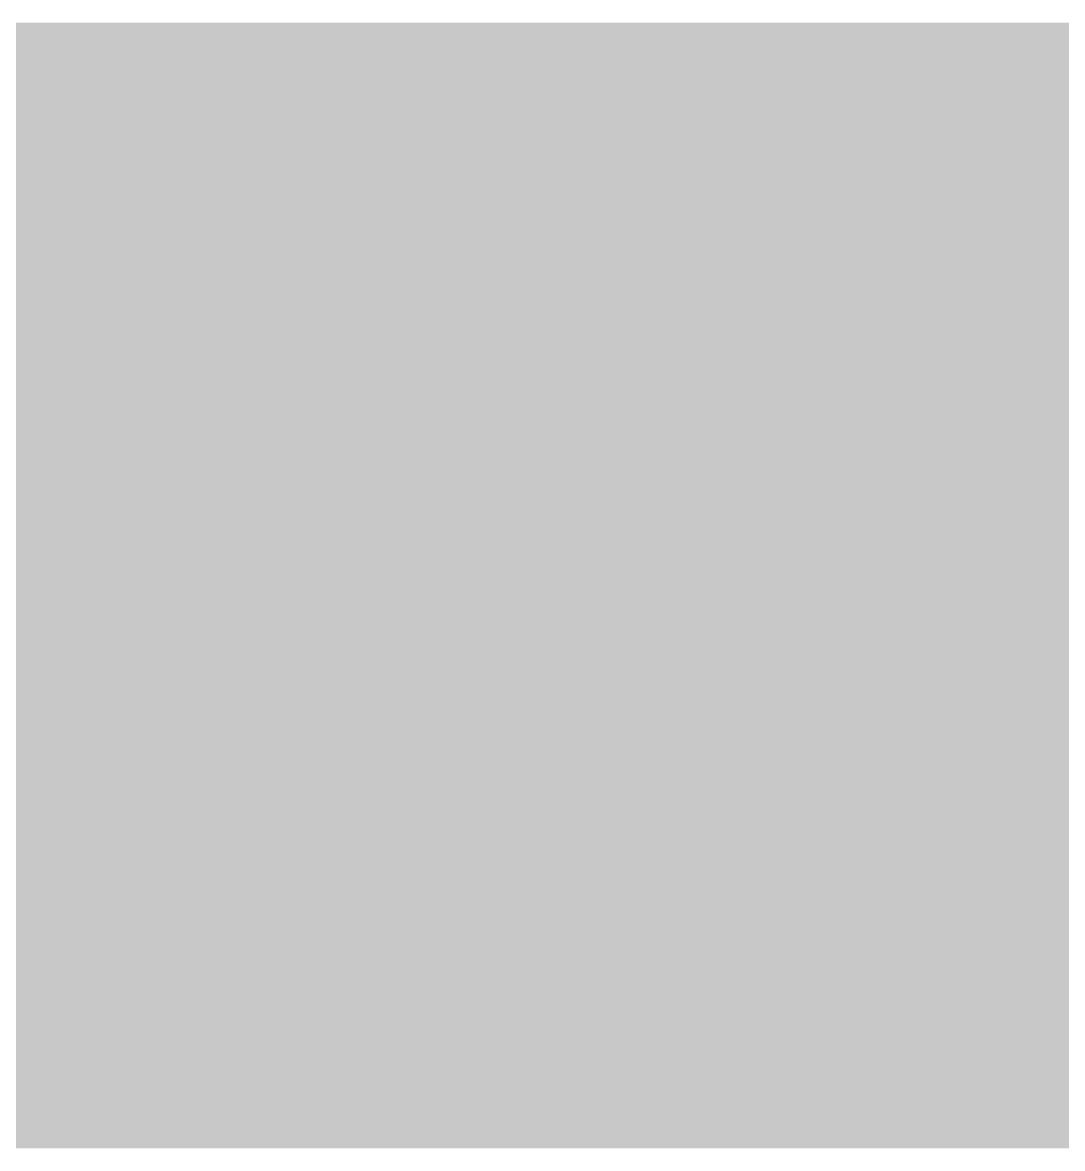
# Model space of a CAD drawing. Extents: x 0.1 to 11.6, y 0.3 to 16.2.
# Drawn here: x 7.41002 to 7.45001, y 9.19835 to 9.24165 of the extents above; entities that cross this region are included whole.
import ezdxf

# ---------------------------------------------------------------- set-up
doc = ezdxf.new("R2010")
doc.units = 0
doc.header["$MEASUREMENT"] = 0

msp = doc.modelspace()

# ---------------------------------------------------------------- linework, layer by layer
at = {"color": 0}
for points, const_width in [([(7.47168, 9.23665), (7.40001, 9.23665), (7.39833, 9.23665), (7.39665, 9.23665), (7.33333, 9.23665), (7.33333, 9.23503), (7.33333, 9.23335), (7.33333, 9.22999), (7.33333, 9.22835), (7.33333, 9.22499), (7.33333, 9.22331), (7.39665, 9.22331)], 0.01), ([(7.40668, 9.22499), (7.40831, 9.22), (7.40831, 9.215), (7.40831, 9.21164), (7.40831, 9.20833), (7.40831, 9.20665), (7.40831, 9.20833), (7.40831, 9.21164), (7.41, 9.215), (7.41, 9.22), (7.41, 9.22499), (7.41, 9.22999), (7.41, 9.23167), (7.41, 9.23335), (7.41168, 9.23167), (7.41168, 9.22999), (7.41168, 9.22499), (7.41168, 9.22), (7.41168, 9.215), (7.41168, 9.21164), (7.41168, 9.20833), (7.41336, 9.20665), (7.41336, 9.20833), (7.41336, 9.21164), (7.41336, 9.215), (7.41336, 9.22), (7.41336, 9.22499), (7.41499, 9.22999), (7.41499, 9.23167), (7.41499, 9.23335), (7.41499, 9.23167), (7.41499, 9.22999), (7.41499, 9.22499), (7.41499, 9.22), (7.41667, 9.215), (7.41667, 9.21164), (7.41667, 9.20833), (7.41667, 9.20665), (7.41667, 9.20833), (7.41667, 9.21164), (7.41667, 9.215), (7.41835, 9.22), (7.41835, 9.22499), (7.41835, 9.22999), (7.41835, 9.23167), (7.41835, 9.23335), (7.41835, 9.23167), (7.41997, 9.22999), (7.41997, 9.22499), (7.41997, 9.22), (7.41997, 9.215), (7.41997, 9.21164), (7.41997, 9.20833), (7.41997, 9.20665), (7.42165, 9.20833), (7.42165, 9.21164), (7.42165, 9.215), (7.42165, 9.22), (7.42165, 9.22499), (7.42165, 9.22999), (7.42333, 9.23167), (7.42333, 9.23335), (7.42333, 9.23167), (7.42333, 9.22999), (7.42333, 9.22499), (7.42333, 9.22), (7.42333, 9.215), (7.42503, 9.21164), (7.42503, 9.20833), (7.42503, 9.20665), (7.42503, 9.20833), (7.42503, 9.21164), (7.42503, 9.215), (7.42665, 9.22), (7.42665, 9.22499), (7.42665, 9.22999), (7.42665, 9.23167), (7.42665, 9.23335), (7.42665, 9.23167), (7.42665, 9.22999), (7.42833, 9.22499), (7.42833, 9.22), (7.42833, 9.215), (7.42833, 9.21164), (7.42833, 9.20833), (7.42833, 9.20665), (7.42833, 9.20833), (7.43001, 9.21164), (7.43001, 9.215), (7.43001, 9.22), (7.43001, 9.22499), (7.43001, 9.22999), (7.43001, 9.23167), (7.43164, 9.23335), (7.43164, 9.23167), (7.43164, 9.22999), (7.43164, 9.22499), (7.43164, 9.22), (7.43164, 9.215), (7.43164, 9.21164), (7.43332, 9.20833), (7.43332, 9.20665), (7.43332, 9.20833), (7.43332, 9.21164), (7.43332, 9.215), (7.43332, 9.22), (7.435, 9.22499), (7.435, 9.22999), (7.435, 9.23167), (7.435, 9.23335), (7.435, 9.23167), (7.435, 9.22999), (7.435, 9.22499), (7.43668, 9.22), (7.43668, 9.215), (7.43668, 9.21164), (7.43668, 9.20833), (7.43668, 9.20665), (7.43668, 9.20833), (7.43668, 9.21164), (7.43832, 9.215), (7.43832, 9.22), (7.43832, 9.22499), (7.43832, 9.22999), (7.43832, 9.23167), (7.43832, 9.23335), (7.44, 9.23167), (7.44, 9.22999), (7.44, 9.22499), (7.44, 9.22), (7.44, 9.215), (7.44, 9.21164), (7.44, 9.20833), (7.44168, 9.20665), (7.44168, 9.20833), (7.44168, 9.21164), (7.44168, 9.215), (7.44168, 9.22), (7.44168, 9.22499), (7.44336, 9.22999), (7.44336, 9.23167), (7.44336, 9.23335), (7.44336, 9.23167), (7.44336, 9.22999), (7.44336, 9.22499), (7.44336, 9.22), (7.44499, 9.215), (7.44499, 9.21164), (7.44499, 9.20833), (7.44499, 9.20665), (7.44499, 9.20833), (7.44499, 9.21164), (7.44667, 9.215), (7.44667, 9.22), (7.44667, 9.22499), (7.44667, 9.22999), (7.44667, 9.23167), (7.44667, 9.23335), (7.44667, 9.23167), (7.44835, 9.22999), (7.44835, 9.22499), (7.44835, 9.22), (7.44835, 9.215), (7.44835, 9.21164), (7.44835, 9.20833), (7.44835, 9.20665), (7.44997, 9.20833), (7.44997, 9.21164), (7.44997, 9.215), (7.44997, 9.22), (7.44997, 9.22499), (7.44997, 9.22999), (7.45167, 9.23167), (7.45167, 9.23335), (7.45167, 9.23167), (7.45167, 9.22999), (7.45167, 9.22499), (7.45167, 9.22), (7.45167, 9.215), (7.45335, 9.21164)], 0.006667), ([(7.45335, 9.22999), (7.45167, 9.23167), (7.45167, 9.23335), (7.45167, 9.23167), (7.45167, 9.22999), (7.45167, 9.22499), (7.45167, 9.22), (7.44997, 9.215), (7.44997, 9.21164), (7.44997, 9.20833), (7.44997, 9.20665), (7.44997, 9.20833), (7.44997, 9.21164), (7.44997, 9.215), (7.44835, 9.22), (7.44835, 9.22499), (7.44835, 9.22999), (7.44835, 9.23167), (7.44835, 9.23335), (7.44835, 9.23167), (7.44667, 9.22999), (7.44667, 9.22499), (7.44667, 9.22), (7.44667, 9.215), (7.44667, 9.21164), (7.44667, 9.20833), (7.44667, 9.20665), (7.44499, 9.20833), (7.44499, 9.21164), (7.44499, 9.215), (7.44499, 9.22), (7.44499, 9.22499), (7.44499, 9.22999), (7.44336, 9.23167), (7.44336, 9.23335), (7.44336, 9.23167), (7.44336, 9.22999), (7.44336, 9.22499), (7.44336, 9.22), (7.44336, 9.215), (7.44168, 9.21164), (7.44168, 9.20833), (7.44168, 9.20665), (7.44168, 9.20833), (7.44168, 9.21164), (7.44168, 9.215), (7.44168, 9.22), (7.44, 9.22499), (7.44, 9.22999), (7.44, 9.23167), (7.44, 9.23335), (7.44, 9.23167), (7.44, 9.22999), (7.43832, 9.22499), (7.43832, 9.22), (7.43832, 9.215), (7.43832, 9.21164), (7.43832, 9.20833), (7.43832, 9.20665), (7.43832, 9.20833), (7.43668, 9.21164), (7.43668, 9.215), (7.43668, 9.22), (7.43668, 9.22499), (7.43668, 9.22999), (7.43668, 9.23167), (7.435, 9.23335), (7.435, 9.23167), (7.435, 9.22999), (7.435, 9.22499), (7.435, 9.22), (7.435, 9.215), (7.435, 9.21164), (7.43332, 9.20833), (7.43332, 9.20665), (7.43332, 9.20833), (7.43332, 9.21164), (7.43332, 9.215), (7.43332, 9.22), (7.43164, 9.22499), (7.43164, 9.22999), (7.43164, 9.23167), (7.43164, 9.23335), (7.43164, 9.23167), (7.43164, 9.22999), (7.43164, 9.22499), (7.43001, 9.22), (7.43001, 9.215), (7.43001, 9.21164), (7.43001, 9.20833), (7.43001, 9.20665), (7.43001, 9.20833), (7.43001, 9.21164), (7.42833, 9.215), (7.42833, 9.22), (7.42833, 9.22499), (7.42833, 9.22999), (7.42833, 9.23167), (7.42833, 9.23335), (7.42665, 9.23167), (7.42665, 9.22999), (7.42665, 9.22499), (7.42665, 9.22), (7.42665, 9.215), (7.42665, 9.21164), (7.42665, 9.20833), (7.42503, 9.20665), (7.42503, 9.20833), (7.42503, 9.21164), (7.42503, 9.215), (7.42503, 9.22), (7.42503, 9.22499), (7.42333, 9.22999), (7.42333, 9.23167), (7.42333, 9.23335), (7.42333, 9.23167), (7.42333, 9.22999), (7.42333, 9.22499), (7.42333, 9.22), (7.42165, 9.215), (7.42165, 9.21164), (7.42165, 9.20833), (7.42165, 9.20665), (7.42165, 9.20833), (7.42165, 9.21164), (7.41997, 9.215), (7.41997, 9.22), (7.41997, 9.22499), (7.41997, 9.22999), (7.41997, 9.23167), (7.41997, 9.23335), (7.41997, 9.23167), (7.41835, 9.22999), (7.41835, 9.22499), (7.41835, 9.22), (7.41835, 9.215), (7.41835, 9.21164), (7.41835, 9.20833), (7.41835, 9.20665), (7.41667, 9.20833), (7.41667, 9.21164), (7.41667, 9.215), (7.41667, 9.22), (7.41667, 9.22499), (7.41667, 9.22999), (7.41499, 9.23167), (7.41499, 9.23335), (7.41499, 9.23167), (7.41499, 9.22999), (7.41499, 9.22499), (7.41499, 9.22), (7.41499, 9.215), (7.41336, 9.21164), (7.41336, 9.20833), (7.41336, 9.20665), (7.41336, 9.20833), (7.41336, 9.21164), (7.41336, 9.215), (7.41168, 9.22), (7.41168, 9.22499), (7.41168, 9.22999), (7.41168, 9.23167), (7.41168, 9.23335), (7.41168, 9.23167), (7.41168, 9.22999), (7.41, 9.22499), (7.41, 9.22), (7.41, 9.215), (7.41, 9.21164), (7.41, 9.20833), (7.41, 9.20665), (7.40831, 9.20833), (7.40831, 9.21164), (7.40831, 9.215), (7.40831, 9.22), (7.40831, 9.22499), (7.40831, 9.22999), (7.40831, 9.23167), (7.40668, 9.23335)], 0.006667), ([(7.44835, 9.20665), (7.44667, 9.20665), (7.44667, 9.20833), (7.44835, 9.21164), (7.44835, 9.215), (7.44835, 9.22), (7.44835, 9.22499), (7.44835, 9.22999), (7.44835, 9.23167), (7.44835, 9.23335), (7.44997, 9.23167), (7.44997, 9.22999), (7.44997, 9.22499), (7.44997, 9.22), (7.44997, 9.215), (7.44997, 9.21164), (7.45167, 9.20833), (7.45167, 9.20665)], 0.006667), ([(7.44997, 9.23167), (7.44997, 9.22999), (7.44997, 9.22499), (7.44835, 9.22), (7.44835, 9.215), (7.44835, 9.21164), (7.44835, 9.20833), (7.44835, 9.20665), (7.44835, 9.20833), (7.44667, 9.21164), (7.44667, 9.215), (7.44667, 9.22), (7.44667, 9.22499), (7.44667, 9.22999), (7.44667, 9.23167), (7.44667, 9.23335), (7.44499, 9.23167), (7.44499, 9.22999), (7.44499, 9.22499), (7.44499, 9.22), (7.44499, 9.215), (7.44499, 9.21164), (7.44336, 9.20833), (7.44336, 9.20665), (7.44336, 9.20833), (7.44336, 9.21164), (7.44336, 9.215), (7.44336, 9.22), (7.44336, 9.22499), (7.44168, 9.22999), (7.44168, 9.23167), (7.44168, 9.23335), (7.44168, 9.23167), (7.44168, 9.22999), (7.44168, 9.22499), (7.44168, 9.22), (7.44, 9.215), (7.44, 9.21164), (7.44, 9.20833), (7.44, 9.20665), (7.44, 9.20833), (7.44, 9.21164), (7.43832, 9.215), (7.43832, 9.22), (7.43832, 9.22499), (7.43832, 9.22999), (7.43832, 9.23167), (7.43832, 9.23335)], 0.006667), ([(7.48167, 9.23503), (7.40001, 9.23503)], 0.006667), ([(7.40668, 9.215), (7.40831, 9.22), (7.40831, 9.22499), (7.40831, 9.22999), (7.40831, 9.23167), (7.40831, 9.23335), (7.40831, 9.23167), (7.40831, 9.22999), (7.41, 9.22499), (7.41, 9.22), (7.41, 9.215), (7.41, 9.21164), (7.41, 9.20833), (7.41, 9.20665)], 0.006667), ([(7.40831, 9.22999), (7.40831, 9.23167), (7.40668, 9.23335)], 0.006667), ([(7.40668, 9.23335), (7.40831, 9.23335)], 0.006667), ([(7.40831, 9.23335), (7.40831, 9.23167), (7.40668, 9.22999)], 0.006667), ([(7.41, 9.23335), (7.41, 9.23167), (7.40831, 9.22999)], 0.006667), ([(7.41, 9.23335), (7.40831, 9.23335)], 0.006667), ([(7.41168, 9.20665), (7.41168, 9.20833), (7.41168, 9.21164), (7.41, 9.215), (7.41, 9.22), (7.41, 9.22499), (7.41, 9.22999), (7.41, 9.23167), (7.41, 9.23335)], 0.006667), ([(7.41168, 9.23335), (7.41, 9.23335)], 0.006667), ([(7.41168, 9.22999), (7.41, 9.23167), (7.41, 9.23335)], 0.006667), ([(7.41336, 9.22999), (7.41168, 9.23167), (7.41168, 9.23335)], 0.006667), ([(7.41336, 9.23335), (7.41168, 9.23167), (7.41168, 9.22999)], 0.006667), ([(7.41667, 9.23167), (7.41667, 9.22999), (7.41667, 9.22499), (7.41667, 9.22), (7.41667, 9.215), (7.41667, 9.21164), (7.41499, 9.20833), (7.41499, 9.20665), (7.41499, 9.20833), (7.41499, 9.21164), (7.41499, 9.215), (7.41499, 9.22), (7.41499, 9.22499), (7.41336, 9.22999), (7.41336, 9.23167), (7.41336, 9.23335)], 0.006667), ([(7.41336, 9.23335), (7.41336, 9.23167), (7.41336, 9.22999), (7.41336, 9.22499), (7.41336, 9.22), (7.41336, 9.215), (7.41499, 9.21164), (7.41499, 9.20833), (7.41499, 9.20665)], 0.006667), ([(7.41499, 9.23335), (7.41336, 9.23167), (7.41336, 9.22999)], 0.006667), ([(7.41336, 9.23335), (7.41499, 9.23335)], 0.006667), ([(7.41499, 9.22999), (7.41499, 9.23167), (7.41336, 9.23335)], 0.006667), ([(7.41499, 9.20665), (7.41499, 9.20833), (7.41499, 9.21164), (7.41499, 9.215), (7.41499, 9.22), (7.41667, 9.22499), (7.41667, 9.22999), (7.41667, 9.23167), (7.41667, 9.23335), (7.41667, 9.23167), (7.41667, 9.22999), (7.41667, 9.22499), (7.41835, 9.22), (7.41835, 9.215), (7.41835, 9.21164), (7.41835, 9.20833), (7.41835, 9.20665)], 0.006667), ([(7.41667, 9.22999), (7.41667, 9.23167), (7.41499, 9.23335)], 0.006667), ([(7.41499, 9.23335), (7.41667, 9.23335)], 0.006667), ([(7.41667, 9.23335), (7.41499, 9.23167), (7.41499, 9.22999)], 0.006667), ([(7.42165, 9.23167), (7.42165, 9.22999), (7.41997, 9.22499), (7.41997, 9.22), (7.41997, 9.215), (7.41997, 9.21164), (7.41997, 9.20833), (7.41997, 9.20665), (7.41997, 9.20833), (7.41835, 9.21164), (7.41835, 9.215), (7.41835, 9.22), (7.41835, 9.22499), (7.41835, 9.22999), (7.41835, 9.23167), (7.41835, 9.23335), (7.41667, 9.23335)], 0.006667), ([(7.41835, 9.23335), (7.41835, 9.23167), (7.41667, 9.22999)], 0.006667), ([(7.41835, 9.23335), (7.41667, 9.23335)], 0.006667), ([(7.41835, 9.22999), (7.41835, 9.23167), (7.41667, 9.23335)], 0.006667), ([(7.41997, 9.23335), (7.41835, 9.23335)], 0.006667), ([(7.41997, 9.23335), (7.41997, 9.23167), (7.41835, 9.22999)], 0.006667), ([(7.41997, 9.23335), (7.42165, 9.23167), (7.42165, 9.22999), (7.42165, 9.22499), (7.42165, 9.22), (7.42165, 9.215), (7.42165, 9.21164), (7.42333, 9.20833), (7.42333, 9.20665)], 0.006667), ([(7.42165, 9.22999), (7.41997, 9.23167), (7.41997, 9.23335)], 0.006667), ([(7.42165, 9.23335), (7.41997, 9.23335)], 0.006667), ([(7.42333, 9.20665), (7.42333, 9.20833), (7.42333, 9.21164), (7.42333, 9.215), (7.42333, 9.22), (7.42165, 9.22499), (7.42165, 9.22999), (7.42165, 9.23167), (7.42165, 9.23335)], 0.006667), ([(7.42333, 9.23335), (7.42165, 9.23167), (7.42165, 9.22999)], 0.006667), ([(7.42333, 9.22999), (7.42165, 9.23167), (7.42165, 9.23335)], 0.006667), ([(7.42333, 9.20665), (7.42333, 9.20833), (7.42333, 9.21164), (7.42333, 9.215), (7.42333, 9.22), (7.42333, 9.22499), (7.42503, 9.22999), (7.42503, 9.23167), (7.42503, 9.23335), (7.42503, 9.23167), (7.42503, 9.22999), (7.42503, 9.22499), (7.42665, 9.22), (7.42665, 9.215), (7.42665, 9.21164), (7.42665, 9.20833), (7.42665, 9.20665)], 0.006667), ([(7.42503, 9.22999), (7.42503, 9.23167), (7.42333, 9.23335)], 0.006667), ([(7.42333, 9.23335), (7.42503, 9.23335)], 0.006667), ([(7.42503, 9.23335), (7.42333, 9.23167), (7.42333, 9.22999)], 0.006667), ([(7.42833, 9.20665), (7.42665, 9.20833), (7.42665, 9.21164), (7.42665, 9.215), (7.42665, 9.22), (7.42665, 9.22499), (7.42665, 9.22999), (7.42665, 9.23167), (7.42503, 9.23335)], 0.006667), ([(7.42665, 9.23335), (7.42665, 9.23167), (7.42503, 9.22999)], 0.006667), ([(7.42503, 9.23335), (7.42665, 9.23335)], 0.006667), ([(7.42665, 9.22999), (7.42665, 9.23167), (7.42503, 9.23335)], 0.006667), ([(7.42833, 9.20665), (7.42665, 9.20665), (7.42665, 9.20833), (7.42665, 9.21164), (7.42833, 9.215), (7.42833, 9.22), (7.42833, 9.22499), (7.42833, 9.22999), (7.42833, 9.23167), (7.42833, 9.23335), (7.42833, 9.23167), (7.43001, 9.22999), (7.43001, 9.22499), (7.43001, 9.22), (7.43001, 9.215), (7.43001, 9.21164), (7.43001, 9.20833), (7.43164, 9.20665), (7.43164, 9.20833), (7.43164, 9.21164), (7.43164, 9.215), (7.43164, 9.22), (7.43164, 9.22499), (7.43164, 9.22999), (7.43332, 9.23167)], 0.006667), ([(7.42833, 9.23335), (7.42665, 9.23335)], 0.006667), ([(7.42833, 9.23335), (7.42833, 9.23167), (7.42665, 9.22999)], 0.006667), ([(7.43001, 9.22999), (7.42833, 9.23167), (7.42833, 9.23335)], 0.006667), ([(7.43001, 9.23335), (7.42833, 9.23335)], 0.006667), ([(7.43668, 9.20665), (7.435, 9.20665), (7.435, 9.20833), (7.435, 9.21164), (7.435, 9.215), (7.435, 9.22), (7.435, 9.22499), (7.435, 9.22999), (7.43332, 9.23167), (7.43332, 9.23335), (7.43332, 9.23167), (7.43332, 9.22999), (7.43332, 9.22499), (7.43332, 9.22), (7.43164, 9.215), (7.43164, 9.21164), (7.43164, 9.20833), (7.43164, 9.20665), (7.43164, 9.20833), (7.43164, 9.21164), (7.43164, 9.215), (7.43001, 9.22), (7.43001, 9.22499), (7.43001, 9.22999), (7.43001, 9.23167), (7.43001, 9.23335)], 0.006667), ([(7.43164, 9.23335), (7.43001, 9.23167), (7.43001, 9.22999)], 0.006667), ([(7.43164, 9.22999), (7.43001, 9.23167), (7.43001, 9.23335)], 0.006667), ([(7.43332, 9.22999), (7.43332, 9.23167), (7.43164, 9.23335)], 0.006667), ([(7.43164, 9.23335), (7.43332, 9.23335)], 0.006667), ([(7.43332, 9.23335), (7.43164, 9.23167), (7.43164, 9.22999)], 0.006667), ([(7.43332, 9.23335), (7.43332, 9.23167), (7.43332, 9.22999), (7.43332, 9.22499), (7.43332, 9.22), (7.435, 9.215), (7.435, 9.21164), (7.435, 9.20833), (7.435, 9.20665)], 0.006667), ([(7.435, 9.23335), (7.43332, 9.23167), (7.43332, 9.22999)], 0.006667), ([(7.43332, 9.23335), (7.435, 9.23335)], 0.006667), ([(7.435, 9.22999), (7.435, 9.23167), (7.43332, 9.23335)], 0.006667), ([(7.43668, 9.22999), (7.43668, 9.23167), (7.435, 9.23335)], 0.006667), ([(7.435, 9.23335), (7.43668, 9.23335)], 0.006667), ([(7.43668, 9.23335), (7.43668, 9.23167), (7.435, 9.22999)], 0.006667), ([(7.43668, 9.23335), (7.43668, 9.23167), (7.43832, 9.22999), (7.43832, 9.22499), (7.43832, 9.22), (7.43832, 9.215), (7.43832, 9.21164), (7.43832, 9.20833), (7.43832, 9.20665)], 0.006667), ([(7.43832, 9.23335), (7.43832, 9.23167), (7.43668, 9.22999)], 0.006667), ([(7.43832, 9.23335), (7.43668, 9.23335)], 0.006667), ([(7.44, 9.23335), (7.43832, 9.23335)], 0.006667), ([(7.44, 9.22999), (7.43832, 9.23167), (7.43832, 9.23335)], 0.006667), ([(7.44168, 9.22999), (7.44, 9.23167), (7.44, 9.23335)], 0.006667), ([(7.44168, 9.23335), (7.44, 9.23167), (7.44, 9.22999)], 0.006667), ([(7.44168, 9.23335), (7.44168, 9.23167), (7.44168, 9.22999), (7.44168, 9.22499), (7.44168, 9.22), (7.44168, 9.215), (7.44336, 9.21164), (7.44336, 9.20833), (7.44336, 9.20665), (7.44336, 9.20833), (7.44336, 9.21164), (7.44336, 9.215), (7.44336, 9.22), (7.44499, 9.22499), (7.44499, 9.22999), (7.44499, 9.23167), (7.44499, 9.23335), (7.44499, 9.23167), (7.44499, 9.22999), (7.44667, 9.22499), (7.44667, 9.22), (7.44667, 9.215), (7.44667, 9.21164), (7.44667, 9.20833), (7.44667, 9.20665)], 0.006667), ([(7.44336, 9.23335), (7.44168, 9.23167), (7.44168, 9.22999)], 0.006667), ([(7.44168, 9.23335), (7.44336, 9.23335)], 0.006667), ([(7.44336, 9.22999), (7.44336, 9.23167), (7.44168, 9.23335)], 0.006667), ([(7.44499, 9.22999), (7.44499, 9.23167), (7.44336, 9.23335)], 0.006667), ([(7.44336, 9.23335), (7.44499, 9.23335)], 0.006667), ([(7.44499, 9.23335), (7.44499, 9.23167), (7.44336, 9.22999)], 0.006667), ([(7.44667, 9.23335), (7.44667, 9.23167), (7.44499, 9.22999)], 0.006667), ([(7.44667, 9.23335), (7.44499, 9.23335)], 0.006667), ([(7.44835, 9.23335), (7.44667, 9.23335)], 0.006667), ([(7.44835, 9.23335), (7.44835, 9.23167), (7.44667, 9.22999)], 0.006667), ([(7.44667, 9.22999), (7.44667, 9.23167), (7.44667, 9.23335)], 0.006667), ([(7.44997, 9.22999), (7.44835, 9.23167), (7.44835, 9.23335)], 0.006667), ([(7.44997, 9.23335), (7.44835, 9.23335)], 0.006667), ([(7.45335, 9.23167), (7.45335, 9.22999), (7.45335, 9.22499), (7.45335, 9.22), (7.45335, 9.215), (7.45335, 9.21164), (7.45167, 9.20833), (7.45167, 9.20665), (7.45167, 9.20833), (7.45167, 9.21164), (7.45167, 9.215), (7.45167, 9.22), (7.44997, 9.22499), (7.44997, 9.22999), (7.44997, 9.23167), (7.44997, 9.23335)], 0.006667), ([(7.45167, 9.23335), (7.44997, 9.23167), (7.44997, 9.22999)], 0.006667), ([(7.45167, 9.22999), (7.44997, 9.23167), (7.44997, 9.23335)], 0.006667), ([(7.45335, 9.22999), (7.45335, 9.23167), (7.45167, 9.23335)], 0.006667), ([(7.45167, 9.23335), (7.45335, 9.23335)], 0.006667), ([(7.45335, 9.23335), (7.45167, 9.23167), (7.45167, 9.22999)], 0.006667), ([(7.41168, 9.20665), (7.41, 9.20665), (7.41168, 9.20833), (7.41168, 9.21164), (7.41168, 9.215), (7.41168, 9.22), (7.41168, 9.22499), (7.41168, 9.22999), (7.41168, 9.23167)], 0.006667), ([(7.41, 9.23167), (7.40831, 9.22999), (7.40831, 9.22499), (7.40831, 9.22), (7.40831, 9.215), (7.40831, 9.21164), (7.40831, 9.20833)], 0.006667), ([(7.41336, 9.23167), (7.41336, 9.22999), (7.41336, 9.22499), (7.41168, 9.22), (7.41168, 9.215), (7.41168, 9.21164), (7.41168, 9.20833)], 0.006667), ([(7.41997, 9.20665), (7.41835, 9.20665), (7.41835, 9.20833), (7.41997, 9.21164), (7.41997, 9.215), (7.41997, 9.22), (7.41997, 9.22499), (7.41997, 9.22999), (7.41997, 9.23167)], 0.006667), ([(7.42503, 9.23167), (7.42503, 9.22999), (7.42503, 9.22499), (7.42503, 9.22), (7.42503, 9.215), (7.42333, 9.21164), (7.42333, 9.20833)], 0.006667), ([(7.43001, 9.23167), (7.43001, 9.22999), (7.42833, 9.22499), (7.42833, 9.22), (7.42833, 9.215), (7.42833, 9.21164), (7.42833, 9.20833)], 0.006667), ([(7.44, 9.20665), (7.43832, 9.20665), (7.44, 9.20833), (7.44, 9.21164), (7.44, 9.215), (7.44, 9.22), (7.44, 9.22499), (7.44, 9.22999), (7.44, 9.23167)], 0.006667), ([(7.435, 9.20665), (7.435, 9.20833), (7.435, 9.21164), (7.435, 9.215), (7.43668, 9.22), (7.43668, 9.22499), (7.43668, 9.22999), (7.43668, 9.23167)], 0.006667), ([(7.43832, 9.23167), (7.43668, 9.22999), (7.43668, 9.22499), (7.43668, 9.22), (7.43668, 9.215), (7.43668, 9.21164), (7.43668, 9.20833)], 0.006667), ([(7.45167, 9.20665), (7.45167, 9.20833), (7.45167, 9.21164), (7.45167, 9.215), (7.45167, 9.22), (7.45167, 9.22499), (7.45335, 9.22999), (7.45335, 9.23167)], 0.006667), ([(7.40831, 9.21001), (7.40831, 9.21164), (7.40831, 9.21332), (7.40831, 9.21669), (7.40831, 9.22), (7.40831, 9.22331), (7.40831, 9.22667), (7.40668, 9.22835), (7.40668, 9.22999)], 0.006667), ([(7.41168, 9.21001), (7.41, 9.21164), (7.41, 9.21332), (7.41, 9.21669), (7.41, 9.22), (7.41, 9.22331), (7.41, 9.22667), (7.41, 9.22835), (7.40831, 9.22999)], 0.006667), ([(7.40831, 9.22999), (7.41, 9.22999)], 0.006667), ([(7.41168, 9.22999), (7.41, 9.22835), (7.41, 9.22667), (7.41, 9.22331), (7.41, 9.22), (7.41, 9.21669), (7.41, 9.21332), (7.41, 9.21164), (7.40831, 9.21001)], 0.006667), ([(7.41336, 9.21001), (7.41336, 9.21164), (7.41336, 9.21332), (7.41168, 9.21669), (7.41168, 9.22), (7.41168, 9.22331), (7.41168, 9.22667), (7.41168, 9.22835), (7.41168, 9.22999)], 0.006667), ([(7.41499, 9.21001), (7.41499, 9.21164), (7.41499, 9.21332), (7.41499, 9.21669), (7.41336, 9.22), (7.41336, 9.22331), (7.41336, 9.22667), (7.41336, 9.22835), (7.41336, 9.22999)], 0.006667), ([(7.41336, 9.22999), (7.41499, 9.22999)], 0.006667), ([(7.41499, 9.22999), (7.41499, 9.22835), (7.41499, 9.22667), (7.41499, 9.22331), (7.41336, 9.22), (7.41336, 9.21669), (7.41336, 9.21332), (7.41336, 9.21164), (7.41336, 9.21001)], 0.006667), ([(7.41667, 9.21001), (7.41667, 9.21164), (7.41667, 9.21332), (7.41667, 9.21669), (7.41667, 9.22), (7.41667, 9.22331), (7.41499, 9.22667), (7.41499, 9.22835), (7.41499, 9.22999)], 0.006667), ([(7.41835, 9.21001), (7.41835, 9.21164), (7.41835, 9.21332), (7.41835, 9.21669), (7.41835, 9.22), (7.41835, 9.22331), (7.41835, 9.22667), (7.41667, 9.22835), (7.41667, 9.22999)], 0.006667), ([(7.41667, 9.22999), (7.41835, 9.22999)], 0.006667), ([(7.41835, 9.22999), (7.41835, 9.22835), (7.41835, 9.22667), (7.41835, 9.22331), (7.41835, 9.22), (7.41835, 9.21669), (7.41835, 9.21332), (7.41667, 9.21164), (7.41667, 9.21001)], 0.006667), ([(7.42165, 9.21001), (7.42165, 9.21164), (7.41997, 9.21332), (7.41997, 9.21669), (7.41997, 9.22), (7.41997, 9.22331), (7.41997, 9.22667), (7.41997, 9.22835), (7.41835, 9.22999)], 0.006667), ([(7.42333, 9.21001), (7.42333, 9.21164), (7.42333, 9.21332), (7.42165, 9.21669), (7.42165, 9.22), (7.42165, 9.22331), (7.42165, 9.22667), (7.42165, 9.22835), (7.42165, 9.22999)], 0.006667), ([(7.42165, 9.22999), (7.42333, 9.22999)], 0.006667), ([(7.42333, 9.22999), (7.42333, 9.22835), (7.42333, 9.22667), (7.42165, 9.22331), (7.42165, 9.22), (7.42165, 9.21669), (7.42165, 9.21332), (7.42165, 9.21164), (7.42165, 9.21001)], 0.006667), ([(7.42503, 9.21001), (7.42503, 9.21164), (7.42503, 9.21332), (7.42503, 9.21669), (7.42503, 9.22), (7.42333, 9.22331), (7.42333, 9.22667), (7.42333, 9.22835), (7.42333, 9.22999)], 0.006667), ([(7.42665, 9.21001), (7.42665, 9.21164), (7.42665, 9.21332), (7.42665, 9.21669), (7.42665, 9.22), (7.42665, 9.22331), (7.42503, 9.22667), (7.42503, 9.22835), (7.42503, 9.22999)], 0.006667), ([(7.42503, 9.22999), (7.42665, 9.22999)], 0.006667), ([(7.42665, 9.22999), (7.42665, 9.22835), (7.42665, 9.22667), (7.42665, 9.22331), (7.42665, 9.22), (7.42665, 9.21669), (7.42503, 9.21332), (7.42503, 9.21164), (7.42503, 9.21001)], 0.006667), ([(7.43001, 9.21001), (7.42833, 9.21164), (7.42833, 9.21332), (7.42833, 9.21669), (7.42833, 9.22), (7.42833, 9.22331), (7.42833, 9.22667), (7.42833, 9.22835), (7.42665, 9.22999)], 0.006667), ([(7.43164, 9.21001), (7.43164, 9.21164), (7.43001, 9.21332), (7.43001, 9.21669), (7.43001, 9.22), (7.43001, 9.22331), (7.43001, 9.22667), (7.43001, 9.22835), (7.43001, 9.22999)], 0.006667), ([(7.43001, 9.22999), (7.43164, 9.22999)], 0.006667), ([(7.43164, 9.22999), (7.43164, 9.22835), (7.43001, 9.22667), (7.43001, 9.22331), (7.43001, 9.22), (7.43001, 9.21669), (7.43001, 9.21332), (7.43001, 9.21164), (7.43001, 9.21001)], 0.006667), ([(7.43332, 9.21001), (7.43332, 9.21164), (7.43332, 9.21332), (7.43332, 9.21669), (7.43164, 9.22), (7.43164, 9.22331), (7.43164, 9.22667), (7.43164, 9.22835), (7.43164, 9.22999)], 0.006667), ([(7.435, 9.21001), (7.435, 9.21164), (7.435, 9.21332), (7.435, 9.21669), (7.435, 9.22), (7.43332, 9.22331), (7.43332, 9.22667), (7.43332, 9.22835), (7.43332, 9.22999)], 0.006667), ([(7.43332, 9.22999), (7.435, 9.22999)], 0.006667), ([(7.435, 9.22999), (7.435, 9.22835), (7.435, 9.22667), (7.435, 9.22331), (7.435, 9.22), (7.43332, 9.21669), (7.43332, 9.21332), (7.43332, 9.21164), (7.43332, 9.21001)], 0.006667), ([(7.43668, 9.21001), (7.43668, 9.21164), (7.43668, 9.21332), (7.43668, 9.21669), (7.43668, 9.22), (7.43668, 9.22331), (7.43668, 9.22667), (7.435, 9.22835), (7.435, 9.22999)], 0.006667), ([(7.44, 9.21001), (7.44, 9.21164), (7.43832, 9.21332), (7.43832, 9.21669), (7.43832, 9.22), (7.43832, 9.22331), (7.43832, 9.22667), (7.43832, 9.22835), (7.43668, 9.22999)], 0.006667), ([(7.43668, 9.22999), (7.43832, 9.22999)], 0.006667), ([(7.44, 9.22999), (7.44, 9.22835), (7.43832, 9.22667), (7.43832, 9.22331), (7.43832, 9.22), (7.43832, 9.21669), (7.43832, 9.21332), (7.43832, 9.21164), (7.43668, 9.21001)], 0.006667), ([(7.44168, 9.21001), (7.44168, 9.21164), (7.44168, 9.21332), (7.44, 9.21669), (7.44, 9.22), (7.44, 9.22331), (7.44, 9.22667), (7.44, 9.22835), (7.44, 9.22999)], 0.006667), ([(7.44336, 9.21001), (7.44336, 9.21164), (7.44336, 9.21332), (7.44336, 9.21669), (7.44168, 9.22), (7.44168, 9.22331), (7.44168, 9.22667), (7.44168, 9.22835), (7.44168, 9.22999)], 0.006667), ([(7.44168, 9.22999), (7.44336, 9.22999)], 0.006667), ([(7.44336, 9.22999), (7.44336, 9.22835), (7.44336, 9.22667), (7.44336, 9.22331), (7.44168, 9.22), (7.44168, 9.21669), (7.44168, 9.21332), (7.44168, 9.21164), (7.44168, 9.21001)], 0.006667), ([(7.44499, 9.21001), (7.44499, 9.21164), (7.44499, 9.21332), (7.44499, 9.21669), (7.44499, 9.22), (7.44499, 9.22331), (7.44336, 9.22667), (7.44336, 9.22835), (7.44336, 9.22999)], 0.006667), ([(7.44667, 9.21001), (7.44667, 9.21164), (7.44667, 9.21332), (7.44667, 9.21669), (7.44667, 9.22), (7.44667, 9.22331), (7.44667, 9.22667), (7.44499, 9.22835), (7.44499, 9.22999)], 0.006667), ([(7.44499, 9.22999), (7.44667, 9.22999)], 0.006667), ([(7.44667, 9.22999), (7.44667, 9.22835), (7.44667, 9.22667), (7.44667, 9.22331), (7.44667, 9.22), (7.44667, 9.21669), (7.44667, 9.21332), (7.44499, 9.21164), (7.44499, 9.21001)], 0.006667), ([(7.44997, 9.21001), (7.44997, 9.21164), (7.44835, 9.21332), (7.44835, 9.21669), (7.44835, 9.22), (7.44835, 9.22331), (7.44835, 9.22667), (7.44835, 9.22835), (7.44835, 9.22999), (7.44667, 9.22999)], 0.006667), ([(7.45167, 9.21001), (7.45167, 9.21164), (7.45167, 9.21332), (7.45167, 9.21669), (7.44997, 9.22), (7.44997, 9.22331), (7.44997, 9.22667), (7.44997, 9.22835), (7.44997, 9.22999)], 0.006667), ([(7.44997, 9.22999), (7.45167, 9.22999)], 0.006667), ([(7.45167, 9.22999), (7.45167, 9.22835), (7.45167, 9.22667), (7.45167, 9.22331), (7.44997, 9.22), (7.44997, 9.21669), (7.44997, 9.21332), (7.44997, 9.21164), (7.44997, 9.21001)], 0.006667), ([(7.45335, 9.21001), (7.45335, 9.21164), (7.45335, 9.21332), (7.45335, 9.21669), (7.45335, 9.22), (7.45167, 9.22331), (7.45167, 9.22667), (7.45167, 9.22835), (7.45167, 9.22999)], 0.006667), ([(7.40831, 9.22835), (7.40831, 9.22667), (7.40831, 9.22331), (7.40831, 9.22), (7.40831, 9.21669), (7.40668, 9.21332), (7.40668, 9.21164), (7.40668, 9.21001)], 0.006667), ([(7.41336, 9.22835), (7.41336, 9.22667), (7.41168, 9.22331), (7.41168, 9.22), (7.41168, 9.21669), (7.41168, 9.21332), (7.41168, 9.21164), (7.41168, 9.21001)], 0.006667), ([(7.41667, 9.22835), (7.41667, 9.22667), (7.41667, 9.22331), (7.41667, 9.22), (7.41667, 9.21669), (7.41499, 9.21332), (7.41499, 9.21164), (7.41499, 9.21001)], 0.006667), ([(7.42165, 9.22835), (7.41997, 9.22667), (7.41997, 9.22331), (7.41997, 9.22), (7.41997, 9.21669), (7.41997, 9.21332), (7.41997, 9.21164), (7.41835, 9.21001)], 0.006667), ([(7.42503, 9.22835), (7.42503, 9.22667), (7.42503, 9.22331), (7.42503, 9.22), (7.42333, 9.21669), (7.42333, 9.21332), (7.42333, 9.21164), (7.42333, 9.21001)], 0.006667), ([(7.42833, 9.22835), (7.42833, 9.22667), (7.42833, 9.22331), (7.42833, 9.22), (7.42833, 9.21669), (7.42833, 9.21332), (7.42833, 9.21164), (7.42665, 9.21001)], 0.006667), ([(7.43332, 9.22835), (7.43332, 9.22667), (7.43332, 9.22331), (7.43164, 9.22), (7.43164, 9.21669), (7.43164, 9.21332), (7.43164, 9.21164), (7.43164, 9.21001)], 0.006667), ([(7.43668, 9.22835), (7.43668, 9.22667), (7.43668, 9.22331), (7.43668, 9.22), (7.43668, 9.21669), (7.43668, 9.21332), (7.435, 9.21164), (7.435, 9.21001)], 0.006667), ([(7.44168, 9.22835), (7.44168, 9.22667), (7.44, 9.22331), (7.44, 9.22), (7.44, 9.21669), (7.44, 9.21332), (7.44, 9.21164), (7.44, 9.21001)], 0.006667), ([(7.44499, 9.22835), (7.44499, 9.22667), (7.44499, 9.22331), (7.44499, 9.22), (7.44499, 9.21669), (7.44336, 9.21332), (7.44336, 9.21164), (7.44336, 9.21001)], 0.006667), ([(7.44997, 9.22835), (7.44835, 9.22667), (7.44835, 9.22331), (7.44835, 9.22), (7.44835, 9.21669), (7.44835, 9.21332), (7.44835, 9.21164), (7.44835, 9.21001), (7.44667, 9.21001)], 0.006667), ([(7.45335, 9.22835), (7.45335, 9.22667), (7.45335, 9.22331), (7.45335, 9.22), (7.45167, 9.21669), (7.45167, 9.21332), (7.45167, 9.21164), (7.45167, 9.21001)], 0.006667), ([(7.39665, 9.22), (7.39665, 9.22168), (7.39665, 9.22331), (7.39833, 9.22331), (7.39833, 9.22168), (7.40001, 9.22168), (7.39833, 9.22), (7.39665, 9.22), (7.33333, 9.22), (7.33333, 9.21669), (7.33333, 9.21332), (7.33333, 9.21164), (7.33333, 9.21001), (7.33333, 9.20665), (7.33333, 9.20503), (7.33333, 9.20335), (7.39665, 9.20335), (7.39833, 9.20335), (7.40001, 9.20335), (7.47168, 9.20335)], 0.01), ([(7.40668, 9.21001), (7.40831, 9.20833), (7.40831, 9.20665)], 0.006667), ([(7.40668, 9.20665), (7.40831, 9.20833), (7.40831, 9.21001)], 0.006667), ([(7.40831, 9.21001), (7.41, 9.20833), (7.41, 9.20665)], 0.006667), ([(7.41, 9.20665), (7.41, 9.20833), (7.41168, 9.21001)], 0.006667), ([(7.41168, 9.21001), (7.41168, 9.20833), (7.41336, 9.20665)], 0.006667), ([(7.41168, 9.20665), (7.41168, 9.20833), (7.41336, 9.21001)], 0.006667), ([(7.41336, 9.20665), (7.41499, 9.20833), (7.41499, 9.21001)], 0.006667), ([(7.41336, 9.21001), (7.41336, 9.20833), (7.41499, 9.20665)], 0.006667), ([(7.41499, 9.21001), (7.41499, 9.20833), (7.41667, 9.20665)], 0.006667), ([(7.41499, 9.20665), (7.41667, 9.20833), (7.41667, 9.21001)], 0.006667), ([(7.41667, 9.20665), (7.41835, 9.20833), (7.41835, 9.21001)], 0.006667), ([(7.41667, 9.21001), (7.41835, 9.20833), (7.41835, 9.20665)], 0.006667), ([(7.41835, 9.21001), (7.41997, 9.20833), (7.41997, 9.20665)], 0.006667), ([(7.41997, 9.20665), (7.41997, 9.20833), (7.42165, 9.21001)], 0.006667), ([(7.42165, 9.20665), (7.42165, 9.20833), (7.42333, 9.21001)], 0.006667), ([(7.42165, 9.21001), (7.42165, 9.20833), (7.42333, 9.20665)], 0.006667), ([(7.42333, 9.21001), (7.42333, 9.20833), (7.42503, 9.20665)], 0.006667), ([(7.42333, 9.20665), (7.42503, 9.20833), (7.42503, 9.21001)], 0.006667), ([(7.42503, 9.20665), (7.42665, 9.20833), (7.42665, 9.21001)], 0.006667), ([(7.42503, 9.21001), (7.42665, 9.20833), (7.42665, 9.20665)], 0.006667), ([(7.42665, 9.21001), (7.42833, 9.20833), (7.42833, 9.20665)], 0.006667), ([(7.42833, 9.20665), (7.42833, 9.20833), (7.43001, 9.21001)], 0.006667), ([(7.43001, 9.20665), (7.43001, 9.20833), (7.43164, 9.21001)], 0.006667), ([(7.43001, 9.21001), (7.43001, 9.20833), (7.43164, 9.20665)], 0.006667), ([(7.43164, 9.21001), (7.43164, 9.20833), (7.43332, 9.20665)], 0.006667), ([(7.43164, 9.20665), (7.43332, 9.20833), (7.43332, 9.21001)], 0.006667), ([(7.43332, 9.20665), (7.435, 9.20833), (7.435, 9.21001)], 0.006667), ([(7.43332, 9.21001), (7.43332, 9.20833), (7.435, 9.20665)], 0.006667), ([(7.435, 9.21001), (7.43668, 9.20833), (7.43668, 9.20665)], 0.006667), ([(7.43668, 9.21001), (7.43832, 9.20833), (7.43832, 9.20665)], 0.006667), ([(7.43668, 9.20665), (7.43668, 9.20833), (7.43668, 9.21001)], 0.006667), ([(7.43832, 9.20665), (7.43832, 9.20833), (7.44, 9.21001)], 0.006667), ([(7.44, 9.21001), (7.44, 9.20833), (7.44168, 9.20665)], 0.006667), ([(7.44, 9.20665), (7.44, 9.20833), (7.44168, 9.21001)], 0.006667), ([(7.44168, 9.20665), (7.44336, 9.20833), (7.44336, 9.21001)], 0.006667), ([(7.44168, 9.21001), (7.44168, 9.20833), (7.44336, 9.20665)], 0.006667), ([(7.44336, 9.21001), (7.44499, 9.20833), (7.44499, 9.20665)], 0.006667), ([(7.44336, 9.20665), (7.44499, 9.20833), (7.44499, 9.21001)], 0.006667), ([(7.44499, 9.21001), (7.44667, 9.20833), (7.44667, 9.20665)], 0.006667), ([(7.44667, 9.21001), (7.44835, 9.20833), (7.44835, 9.20665)], 0.006667), ([(7.44667, 9.20665), (7.44667, 9.20833), (7.44667, 9.21001)], 0.006667), ([(7.44835, 9.20665), (7.44835, 9.20833), (7.44997, 9.21001)], 0.006667), ([(7.44997, 9.20665), (7.44997, 9.20833), (7.45167, 9.21001)], 0.006667), ([(7.44997, 9.21001), (7.44997, 9.20833), (7.45167, 9.20665)], 0.006667), ([(7.45167, 9.21001), (7.45167, 9.20833), (7.45335, 9.20665)], 0.006667), ([(7.45167, 9.20665), (7.45335, 9.20833), (7.45335, 9.21001)], 0.006667), ([(7.40668, 9.20665), (7.40831, 9.20665)], 0.006667), ([(7.40831, 9.20665), (7.41, 9.20665)], 0.006667), ([(7.41336, 9.20665), (7.41499, 9.20665)], 0.006667), ([(7.41667, 9.20665), (7.41835, 9.20665)], 0.006667), ([(7.41997, 9.20665), (7.42165, 9.20665)], 0.006667), ([(7.42503, 9.20665), (7.42665, 9.20665)], 0.006667), ([(7.42833, 9.20665), (7.43001, 9.20665)], 0.006667), ([(7.43164, 9.20665), (7.43332, 9.20665)], 0.006667), ([(7.43332, 9.20665), (7.435, 9.20665)], 0.006667), ([(7.43668, 9.20665), (7.43832, 9.20665)], 0.006667), ([(7.44168, 9.20665), (7.44336, 9.20665)], 0.006667), ([(7.44336, 9.20665), (7.44499, 9.20665)], 0.006667), ([(7.44499, 9.20665), (7.44667, 9.20665)], 0.006667), ([(7.44835, 9.20665), (7.44997, 9.20665)], 0.006667), ([(7.40001, 9.20503), (7.48167, 9.20503)], 0.006667)]:
    msp.add_lwpolyline(points, dxfattribs=dict(at, const_width=const_width))

doc.saveas('drawing.dxf')
